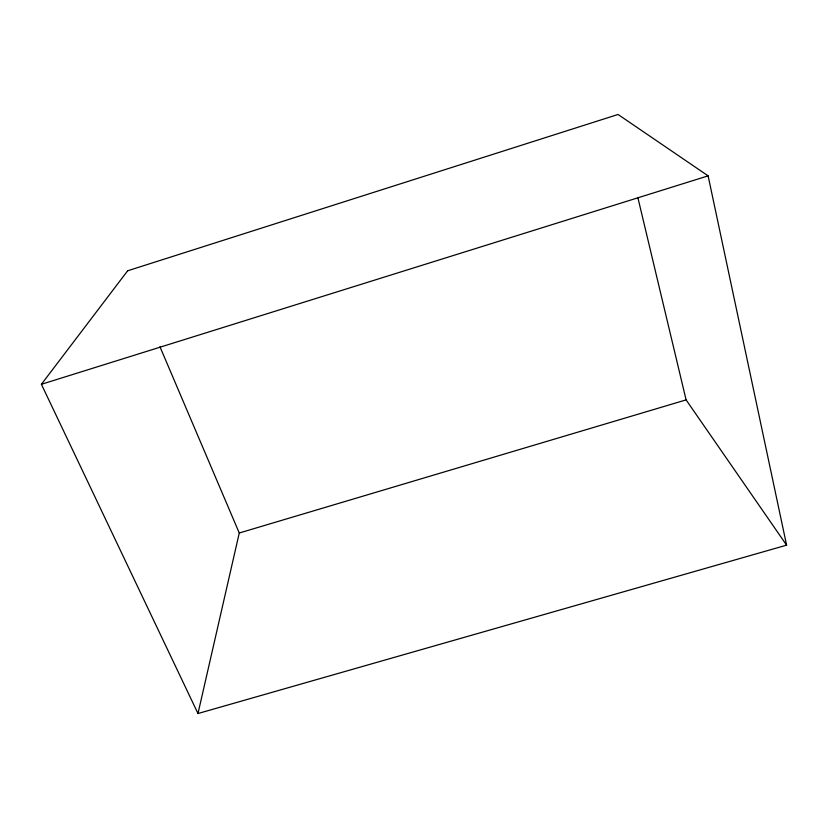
<?xml version="1.0" encoding="UTF-8"?>
<svg xmlns="http://www.w3.org/2000/svg" width="828" height="828" viewBox="0 0 828 828"><rect width="100%" height="100%" fill="white"/><g stroke="black" fill="none" stroke-linecap="round" stroke-linejoin="round"><path stroke-width="1.24" d="M127.626 270.797L618.05 114.471L708.116 175.857L786.6 545.155L197.985 713.529L239.261 533.004L159.949 346.725M197.985 713.529L41.4 384.296L127.647 270.787M41.41 384.296L708.116 175.857M239.261 533.004L686.101 399.893L786.6 545.155M637.829 197.457L686.101 399.893"/></g></svg>
